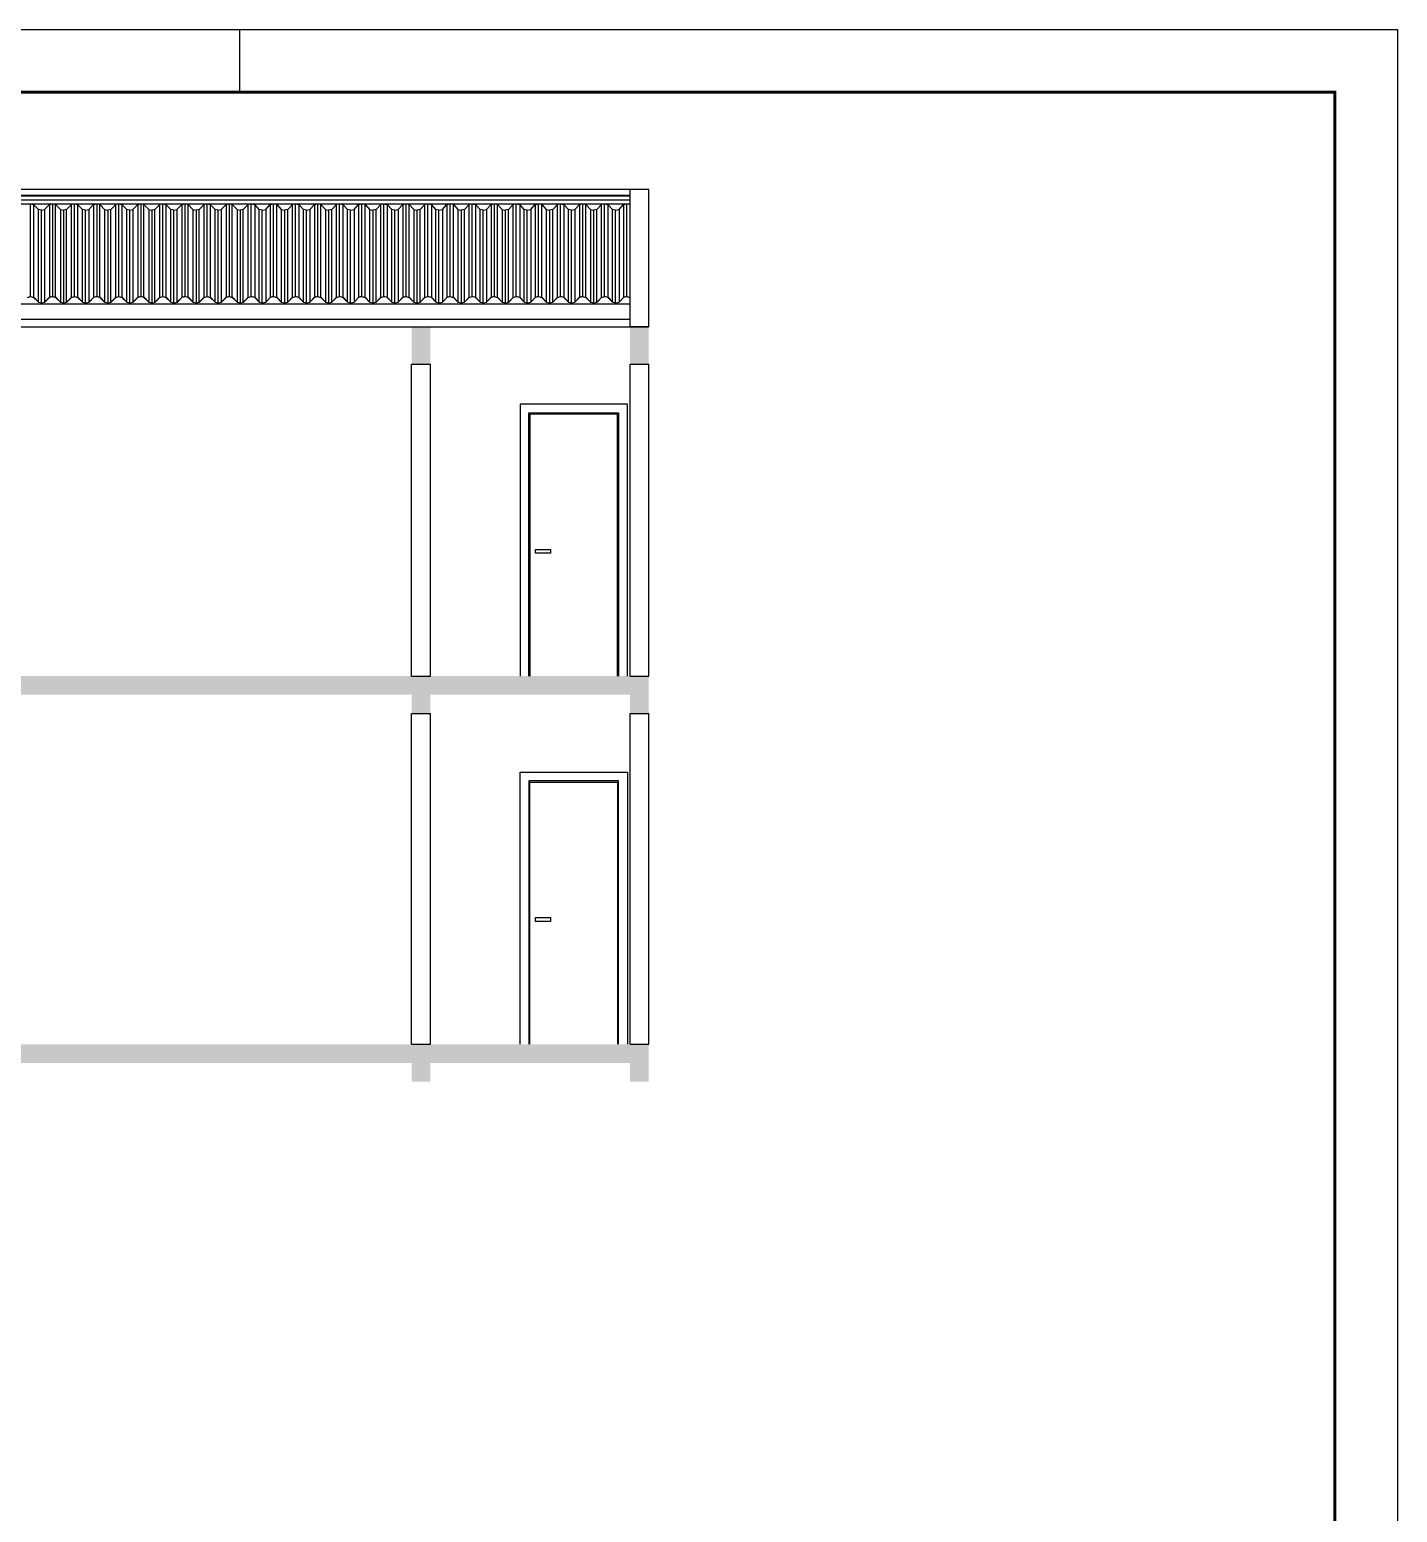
# Model space of a CAD drawing. Extents: x 241 to 398, y 106 to 179.
# Drawn here: x 307.83 to 318.79, y 154.57 to 166.46 of the extents above; entities that cross this region are included whole.
import ezdxf

# ---------------------------------------------------------------- set-up
doc = ezdxf.new("R2010")
doc.units = 0
doc.layers.get('0').update_dxf_attribs({"linetype": 'CONTINUOUS'})
for name, color, linetype in [('ESTRUT', 8, 'CONTINUOUS'), ('LINVISTA', 8, 'CONTINUOUS'), ('MOBIL', 8, 'CONTINUOUS'), ('PAREDE', 5, 'CONTINUOUS')]:
    doc.layers.add(name, color=color, linetype=linetype)

msp = doc.modelspace()

# ---------------------------------------------------------------- linework, layer by layer
for p, q in [((281.1725, 166.4554), (318.7857, 166.4554)), ((309.5074, 166.4554), (309.5074, 165.9554)), ((318.7857, 166.4554), (318.7857, 142.526))]:
    msp.add_line(p, q)
at = {"const_width": 0.0236}
msp.add_lwpolyline([(281.6725, 165.9554), (318.2857, 165.9554), (318.2857, 143.026), (281.6725, 143.026)], close=True, dxfattribs=at)
at = {"layer": 'ESTRUT'}
msp.add_lwpolyline([(285.13, 164.1358), (312.6364, 164.1358), (312.6364, 164.2567), (282.9364, 164.2567), (282.9364, 164.1358), (285.13, 164.1358)], dxfattribs=at)
for points in [[(310.8864, 164.0748), (311.0364, 163.7748), (311.0364, 164.0748)], [(310.8864, 163.7748), (311.0364, 163.7748), (310.8864, 164.0748)], [(312.6364, 164.0748), (312.7864, 163.7748), (312.7864, 164.0748)], [(312.6364, 163.7748), (312.7864, 163.7748), (312.6364, 164.0748)], [(282.9364, 161.1248), (312.6364, 161.2748), (282.9364, 161.2748)], [(309.5886, 161.1248), (312.6364, 161.2748), (282.9364, 161.1248)], [(309.5886, 161.1248), (312.6364, 161.1248), (312.6364, 161.2748)], [(310.8864, 161.2748), (311.0364, 160.9748), (311.0364, 161.2748)], [(310.8864, 160.9748), (311.0364, 160.9748), (310.8864, 161.2748)], [(312.6364, 161.2748), (312.7864, 160.9748), (312.7864, 161.2748)], [(312.6364, 160.9748), (312.7864, 160.9748), (312.6364, 161.2748)], [(309.5886, 158.1748), (312.6364, 158.3248), (282.9364, 158.1748)], [(282.9364, 158.1748), (312.6364, 158.3248), (282.9364, 158.3248)], [(309.5886, 158.1748), (312.6364, 158.1748), (312.6364, 158.3248)], [(310.8864, 158.3248), (311.0364, 158.0248), (311.0364, 158.3248)], [(310.8864, 158.0248), (311.0364, 158.0248), (310.8864, 158.3248)], [(312.6364, 158.3248), (312.7864, 158.0248), (312.7864, 158.3248)], [(312.6364, 158.0248), (312.7864, 158.0248), (312.6364, 158.3248)]]:
    msp.add_solid(points, dxfattribs=at)
at = {"layer": 'LINVISTA'}
for p, q in [((312.7835, 165.1741), (282.7846, 165.1741)), ((282.9341, 165.1303), (312.634, 165.1303)), ((312.634, 165.1202), (282.9341, 165.1202)), ((282.9341, 165.0927), (312.634, 165.0927)), ((312.634, 165.0561), (282.9341, 165.0561)), ((307.8315, 164.3167), (307.8315, 165.0561)), ((307.8437, 165.0561), (307.8559, 165.053)), ((307.8955, 165.0154), (307.8559, 165.053)), ((307.8559, 165.053), (307.8559, 164.3096)), ((307.9443, 165.0154), (307.984, 165.053)), ((307.984, 165.053), (307.9962, 165.0561)), ((307.984, 165.053), (307.984, 164.3096)), ((308.0084, 165.0561), (308.0084, 164.3167)), ((308.0328, 165.053), (308.0206, 165.0561)), ((308.0328, 165.053), (308.0725, 165.0154)), ((308.0328, 164.3096), (308.0328, 165.053)), ((308.161, 165.053), (308.1213, 165.0154)), ((308.1732, 165.0561), (308.161, 165.053)), ((308.161, 164.3096), (308.161, 165.053)), ((308.1854, 164.3167), (308.1854, 165.0561)), ((308.1976, 165.0561), (308.2098, 165.053)), ((308.2495, 165.0154), (308.2098, 165.053)), ((308.2098, 165.053), (308.2098, 164.3096)), ((308.2983, 165.0154), (308.3379, 165.053)), ((308.3379, 165.053), (308.3502, 165.0561)), ((308.3379, 165.053), (308.3379, 164.3096)), ((308.3624, 165.0561), (308.3624, 164.3167)), ((308.3868, 165.053), (308.3746, 165.0561)), ((308.3868, 165.053), (308.4264, 165.0154)), ((308.3868, 164.3096), (308.3868, 165.053)), ((308.5149, 165.053), (308.4752, 165.0154)), ((308.5271, 165.0561), (308.5149, 165.053)), ((308.5149, 164.3096), (308.5149, 165.053)), ((308.5393, 164.3167), (308.5393, 165.0561)), ((308.5515, 165.0561), (308.5637, 165.053)), ((308.6034, 165.0154), (308.5637, 165.053)), ((308.5637, 165.053), (308.5637, 164.3096)), ((308.6522, 165.0154), (308.6919, 165.053)), ((308.6919, 165.053), (308.7041, 165.0561)), ((308.6919, 165.053), (308.6919, 164.3096)), ((308.7163, 165.0561), (308.7163, 164.3167)), ((308.7407, 165.053), (308.7285, 165.0561)), ((308.7407, 165.053), (308.7804, 165.0154)), ((308.7407, 164.3096), (308.7407, 165.053)), ((308.8688, 165.053), (308.8292, 165.0154)), ((308.881, 165.0561), (308.8688, 165.053)), ((308.8688, 164.3096), (308.8688, 165.053)), ((308.8933, 164.3167), (308.8933, 165.0561)), ((308.9055, 165.0561), (308.9177, 165.053)), ((308.9573, 165.0154), (308.9177, 165.053)), ((308.9177, 165.053), (308.9177, 164.3096)), ((309.0061, 165.0154), (309.0458, 165.053)), ((309.0458, 165.053), (309.058, 165.0561)), ((309.0458, 165.053), (309.0458, 164.3096)), ((309.0702, 165.0561), (309.0702, 164.3167)), ((309.0946, 165.053), (309.0824, 165.0561)), ((309.0946, 165.053), (309.1343, 165.0154)), ((309.0946, 164.3096), (309.0946, 165.053)), ((309.2228, 165.053), (309.1831, 165.0154)), ((309.235, 165.0561), (309.2228, 165.053)), ((309.2228, 164.3096), (309.2228, 165.053)), ((309.2472, 164.3167), (309.2472, 165.0561)), ((309.2594, 165.0561), (309.2716, 165.053)), ((309.3113, 165.0154), (309.2716, 165.053)), ((309.2716, 165.053), (309.2716, 164.3096)), ((309.3601, 165.0154), (309.3997, 165.053)), ((309.3997, 165.053), (309.4119, 165.0561)), ((309.3997, 165.053), (309.3997, 164.3096)), ((309.4242, 165.0561), (309.4242, 164.3167)), ((309.4486, 165.053), (309.4364, 165.0561)), ((309.4486, 165.053), (309.4882, 165.0154)), ((309.4486, 164.3096), (309.4486, 165.053)), ((309.5767, 165.053), (309.537, 165.0154)), ((309.5889, 165.0561), (309.5767, 165.053)), ((309.5767, 164.3096), (309.5767, 165.053)), ((309.6011, 164.3167), (309.6011, 165.0561)), ((309.6133, 165.0561), (309.6286, 165.053)), ((309.6652, 165.0154), (309.6286, 165.053)), ((309.6286, 165.053), (309.6286, 164.3096)), ((309.7171, 165.0154), (309.7537, 165.053)), ((309.7537, 165.053), (309.7659, 165.0561)), ((309.7537, 165.053), (309.7537, 164.3096)), ((309.7781, 165.0561), (309.7781, 164.3167)), ((309.8055, 165.053), (309.7903, 165.0561)), ((309.8055, 165.053), (309.8422, 165.0154)), ((309.8055, 164.3096), (309.8055, 165.053)), ((309.9306, 165.053), (309.894, 165.0154)), ((309.9428, 165.0561), (309.9306, 165.053)), ((309.9306, 164.3096), (309.9306, 165.053)), ((309.9551, 164.3167), (309.9551, 165.0561)), ((309.9673, 165.0561), (309.9825, 165.053)), ((310.0191, 165.0154), (309.9825, 165.053)), ((309.9825, 165.053), (309.9825, 164.3096)), ((310.071, 165.0154), (310.1076, 165.053)), ((310.1076, 165.053), (310.1198, 165.0561)), ((310.1076, 165.053), (310.1076, 164.3096)), ((310.132, 165.0561), (310.132, 164.3167)), ((310.1595, 165.053), (310.1442, 165.0561)), ((310.1595, 165.053), (310.1961, 165.0154)), ((310.1595, 164.3096), (310.1595, 165.053)), ((310.2846, 165.053), (310.248, 165.0154)), ((310.2968, 165.0561), (310.2846, 165.053)), ((310.2846, 164.3096), (310.2846, 165.053)), ((310.309, 164.3167), (310.309, 165.0561)), ((310.3212, 165.0561), (310.3364, 165.053)), ((310.3731, 165.0154), (310.3364, 165.053)), ((310.3364, 165.053), (310.3364, 164.3096)), ((310.4249, 165.0154), (310.4615, 165.053)), ((310.4615, 165.053), (310.4737, 165.0561)), ((310.4615, 165.053), (310.4615, 164.3096)), ((310.4859, 165.0561), (310.4859, 164.3167)), ((310.5134, 165.053), (310.4982, 165.0561)), ((310.5134, 165.053), (310.55, 165.0154)), ((310.5134, 164.3096), (310.5134, 165.053)), ((310.6385, 165.053), (310.6019, 165.0154)), ((310.6507, 165.0561), (310.6385, 165.053)), ((310.6385, 164.3096), (310.6385, 165.053)), ((310.6629, 164.3167), (310.6629, 165.0561)), ((310.6751, 165.0561), (310.6904, 165.053)), ((310.727, 165.0154), (310.6904, 165.053)), ((310.6904, 165.053), (310.6904, 164.3096)), ((310.7789, 165.0154), (310.8155, 165.053)), ((310.8155, 165.053), (310.8277, 165.0561)), ((310.8155, 165.053), (310.8155, 164.3096)), ((310.8399, 165.0561), (310.8399, 164.3167)), ((310.8673, 165.053), (310.8521, 165.0561)), ((310.8673, 165.053), (310.904, 165.0154)), ((310.8673, 164.3096), (310.8673, 165.053)), ((310.9924, 165.053), (310.9558, 165.0154)), ((311.0046, 165.0561), (310.9924, 165.053)), ((310.9924, 164.3096), (310.9924, 165.053)), ((311.0168, 164.3167), (311.0168, 165.0561)), ((311.0291, 165.0561), (311.0443, 165.053)), ((311.0809, 165.0154), (311.0443, 165.053)), ((311.0443, 165.053), (311.0443, 164.3096)), ((311.1328, 165.0154), (311.1694, 165.053)), ((311.1694, 165.053), (311.1816, 165.0561)), ((311.1694, 165.053), (311.1694, 164.3096)), ((311.1938, 165.0561), (311.1938, 164.3167)), ((311.2213, 165.053), (311.206, 165.0561)), ((311.2213, 165.053), (311.2579, 165.0154)), ((311.2213, 164.3096), (311.2213, 165.053)), ((311.3464, 165.053), (311.3098, 165.0154)), ((311.3586, 165.0561), (311.3464, 165.053)), ((311.3464, 164.3096), (311.3464, 165.053)), ((311.3708, 164.3167), (311.3708, 165.0561)), ((311.383, 165.0561), (311.3982, 165.053)), ((311.4349, 165.0154), (311.3982, 165.053)), ((311.3982, 165.053), (311.3982, 164.3096)), ((311.4867, 165.0154), (311.5233, 165.053)), ((311.5233, 165.053), (311.5355, 165.0561)), ((311.5233, 165.053), (311.5233, 164.3096)), ((311.5477, 165.0561), (311.5477, 164.3167)), ((311.5752, 165.053), (311.56, 165.0561)), ((311.5752, 165.053), (311.6118, 165.0154)), ((311.5752, 164.3096), (311.5752, 165.053)), ((311.7003, 165.053), (311.6637, 165.0154)), ((311.7125, 165.0561), (311.7003, 165.053)), ((311.7003, 164.3096), (311.7003, 165.053)), ((311.7247, 164.3167), (311.7247, 165.0561)), ((311.7369, 165.0561), (311.7522, 165.053)), ((311.7888, 165.0154), (311.7522, 165.053)), ((311.7522, 165.053), (311.7522, 164.3096)), ((311.8407, 165.0154), (311.8773, 165.053)), ((311.8773, 165.053), (311.8895, 165.0561)), ((311.8773, 165.053), (311.8773, 164.3096)), ((311.9017, 165.0561), (311.9017, 164.3167)), ((311.9291, 165.053), (311.9139, 165.0561)), ((311.9291, 165.053), (311.9658, 165.0154)), ((311.9291, 164.3096), (311.9291, 165.053)), ((312.0542, 165.053), (312.0176, 165.0154)), ((312.0664, 165.0561), (312.0542, 165.053)), ((312.0542, 164.3096), (312.0542, 165.053)), ((312.0786, 164.3167), (312.0786, 165.0561)), ((312.0908, 165.0561), (312.1061, 165.053)), ((312.1427, 165.0154), (312.1061, 165.053)), ((312.1061, 165.053), (312.1061, 164.3096)), ((312.1946, 165.0154), (312.2312, 165.053)), ((312.2312, 165.053), (312.2434, 165.0561)), ((312.2312, 165.053), (312.2312, 164.3096)), ((312.2556, 165.0561), (312.2556, 164.3167)), ((312.2831, 165.053), (312.2678, 165.0561)), ((312.2831, 165.053), (312.3197, 165.0154)), ((312.2831, 164.3096), (312.2831, 165.053)), ((312.4082, 165.053), (312.3716, 165.0154)), ((312.4204, 165.0561), (312.4082, 165.053)), ((312.4082, 164.3096), (312.4082, 165.053)), ((312.4326, 164.3167), (312.4326, 165.0561)), ((312.4448, 165.0561), (312.46, 165.053)), ((312.4967, 165.0154), (312.46, 165.053)), ((312.46, 165.053), (312.46, 164.3096)), ((312.5485, 165.0154), (312.5851, 165.053)), ((312.5851, 165.053), (312.5973, 165.0561)), ((312.5851, 165.053), (312.5851, 164.3096)), ((312.6095, 165.0561), (312.6095, 164.3167)), ((307.9199, 165.0083), (307.8955, 165.0154)), ((307.8955, 164.2719), (307.8955, 165.0154)), ((307.9199, 165.0083), (307.9443, 165.0154)), ((307.9199, 164.2648), (307.9199, 165.0083)), ((307.9443, 165.0154), (307.9443, 164.2719)), ((308.0725, 165.0154), (308.0969, 165.0083)), ((308.0725, 165.0154), (308.0725, 164.2719)), ((308.1213, 165.0154), (308.0969, 165.0083)), ((308.0969, 165.0083), (308.0969, 164.2648)), ((308.1213, 164.2719), (308.1213, 165.0154)), ((308.2739, 165.0083), (308.2495, 165.0154)), ((308.2495, 164.2719), (308.2495, 165.0154)), ((308.2739, 165.0083), (308.2983, 165.0154)), ((308.2739, 164.2648), (308.2739, 165.0083)), ((308.2983, 165.0154), (308.2983, 164.2719)), ((308.4264, 165.0154), (308.4508, 165.0083)), ((308.4264, 165.0154), (308.4264, 164.2719)), ((308.4752, 165.0154), (308.4508, 165.0083)), ((308.4508, 165.0083), (308.4508, 164.2648)), ((308.4752, 164.2719), (308.4752, 165.0154)), ((308.6278, 165.0083), (308.6034, 165.0154)), ((308.6034, 164.2719), (308.6034, 165.0154)), ((308.6278, 165.0083), (308.6522, 165.0154)), ((308.6278, 164.2648), (308.6278, 165.0083)), ((308.6522, 165.0154), (308.6522, 164.2719)), ((308.7804, 165.0154), (308.8048, 165.0083)), ((308.7804, 165.0154), (308.7804, 164.2719)), ((308.8292, 165.0154), (308.8048, 165.0083)), ((308.8048, 165.0083), (308.8048, 164.2648)), ((308.8292, 164.2719), (308.8292, 165.0154)), ((308.9817, 165.0083), (308.9573, 165.0154)), ((308.9573, 164.2719), (308.9573, 165.0154)), ((308.9817, 165.0083), (309.0061, 165.0154)), ((308.9817, 164.2648), (308.9817, 165.0083)), ((309.0061, 165.0154), (309.0061, 164.2719)), ((309.1343, 165.0154), (309.1587, 165.0083)), ((309.1343, 165.0154), (309.1343, 164.2719)), ((309.1831, 165.0154), (309.1587, 165.0083)), ((309.1587, 165.0083), (309.1587, 164.2648)), ((309.1831, 164.2719), (309.1831, 165.0154)), ((309.3357, 165.0083), (309.3113, 165.0154)), ((309.3113, 164.2719), (309.3113, 165.0154)), ((309.3357, 165.0083), (309.3601, 165.0154)), ((309.3357, 164.2648), (309.3357, 165.0083)), ((309.3601, 165.0154), (309.3601, 164.2719)), ((309.4882, 165.0154), (309.5126, 165.0083)), ((309.4882, 165.0154), (309.4882, 164.2719)), ((309.537, 165.0154), (309.5126, 165.0083)), ((309.5126, 165.0083), (309.5126, 164.2648)), ((309.537, 164.2719), (309.537, 165.0154)), ((309.6896, 165.0083), (309.6652, 165.0154)), ((309.6652, 164.2719), (309.6652, 165.0154)), ((309.6896, 165.0083), (309.7171, 165.0154)), ((309.6896, 164.2648), (309.6896, 165.0083)), ((309.7171, 165.0154), (309.7171, 164.2719)), ((309.8422, 165.0154), (309.8666, 165.0083)), ((309.8422, 165.0154), (309.8422, 164.2719)), ((309.894, 165.0154), (309.8666, 165.0083)), ((309.8666, 165.0083), (309.8666, 164.2648)), ((309.894, 164.2719), (309.894, 165.0154)), ((310.0435, 165.0083), (310.0191, 165.0154)), ((310.0191, 164.2719), (310.0191, 165.0154)), ((310.0435, 165.0083), (310.071, 165.0154)), ((310.0435, 164.2648), (310.0435, 165.0083)), ((310.071, 165.0154), (310.071, 164.2719)), ((310.1961, 165.0154), (310.2205, 165.0083)), ((310.1961, 165.0154), (310.1961, 164.2719)), ((310.248, 165.0154), (310.2205, 165.0083)), ((310.2205, 165.0083), (310.2205, 164.2648)), ((310.248, 164.2719), (310.248, 165.0154)), ((310.3975, 165.0083), (310.3731, 165.0154)), ((310.3731, 164.2719), (310.3731, 165.0154)), ((310.3975, 165.0083), (310.4249, 165.0154)), ((310.3975, 164.2648), (310.3975, 165.0083)), ((310.4249, 165.0154), (310.4249, 164.2719)), ((310.55, 165.0154), (310.5744, 165.0083)), ((310.55, 165.0154), (310.55, 164.2719)), ((310.6019, 165.0154), (310.5744, 165.0083)), ((310.5744, 165.0083), (310.5744, 164.2648)), ((310.6019, 164.2719), (310.6019, 165.0154)), ((310.7514, 165.0083), (310.727, 165.0154)), ((310.727, 164.2719), (310.727, 165.0154)), ((310.7514, 165.0083), (310.7789, 165.0154)), ((310.7514, 164.2648), (310.7514, 165.0083)), ((310.7789, 165.0154), (310.7789, 164.2719)), ((310.904, 165.0154), (310.9284, 165.0083)), ((310.904, 165.0154), (310.904, 164.2719)), ((310.9558, 165.0154), (310.9284, 165.0083)), ((310.9284, 165.0083), (310.9284, 164.2648)), ((310.9558, 164.2719), (310.9558, 165.0154)), ((311.1053, 165.0083), (311.0809, 165.0154)), ((311.0809, 164.2719), (311.0809, 165.0154)), ((311.1053, 165.0083), (311.1328, 165.0154)), ((311.1053, 164.2648), (311.1053, 165.0083)), ((311.1328, 165.0154), (311.1328, 164.2719)), ((311.2579, 165.0154), (311.2823, 165.0083)), ((311.2579, 165.0154), (311.2579, 164.2719)), ((311.3098, 165.0154), (311.2823, 165.0083)), ((311.2823, 165.0083), (311.2823, 164.2648)), ((311.3098, 164.2719), (311.3098, 165.0154)), ((311.4593, 165.0083), (311.4349, 165.0154)), ((311.4349, 164.2719), (311.4349, 165.0154)), ((311.4593, 165.0083), (311.4867, 165.0154)), ((311.4593, 164.2648), (311.4593, 165.0083)), ((311.4867, 165.0154), (311.4867, 164.2719)), ((311.6118, 165.0154), (311.6362, 165.0083)), ((311.6118, 165.0154), (311.6118, 164.2719)), ((311.6637, 165.0154), (311.6362, 165.0083)), ((311.6362, 165.0083), (311.6362, 164.2648)), ((311.6637, 164.2719), (311.6637, 165.0154)), ((311.8132, 165.0083), (311.7888, 165.0154)), ((311.7888, 164.2719), (311.7888, 165.0154)), ((311.8132, 165.0083), (311.8407, 165.0154)), ((311.8132, 164.2648), (311.8132, 165.0083)), ((311.8407, 165.0154), (311.8407, 164.2719)), ((311.9658, 165.0154), (311.9902, 165.0083)), ((311.9658, 165.0154), (311.9658, 164.2719)), ((312.0176, 165.0154), (311.9902, 165.0083)), ((311.9902, 165.0083), (311.9902, 164.2648)), ((312.0176, 164.2719), (312.0176, 165.0154)), ((312.1671, 165.0083), (312.1427, 165.0154)), ((312.1427, 164.2719), (312.1427, 165.0154)), ((312.1671, 165.0083), (312.1946, 165.0154)), ((312.1671, 164.2648), (312.1671, 165.0083)), ((312.1946, 165.0154), (312.1946, 164.2719)), ((312.3197, 165.0154), (312.3441, 165.0083)), ((312.3197, 165.0154), (312.3197, 164.2719)), ((312.3716, 165.0154), (312.3441, 165.0083)), ((312.3441, 165.0083), (312.3441, 164.2648)), ((312.3716, 164.2719), (312.3716, 165.0154)), ((312.5211, 165.0083), (312.4967, 165.0154)), ((312.4967, 164.2719), (312.4967, 165.0154)), ((312.5211, 165.0083), (312.5485, 165.0154)), ((312.5211, 164.2648), (312.5211, 165.0083)), ((312.5485, 165.0154), (312.5485, 164.2719)), ((307.807, 164.3096), (307.8315, 164.3167)), ((307.8315, 164.3167), (307.8559, 164.3096)), ((307.8559, 164.3096), (307.8955, 164.2719)), ((307.984, 164.3096), (307.9443, 164.2719)), ((308.0084, 164.3167), (307.984, 164.3096)), ((308.0084, 164.3167), (308.0328, 164.3096)), ((308.0725, 164.2719), (308.0328, 164.3096)), ((308.1213, 164.2719), (308.161, 164.3096)), ((308.161, 164.3096), (308.1854, 164.3167)), ((308.1854, 164.3167), (308.2098, 164.3096)), ((308.2098, 164.3096), (308.2495, 164.2719)), ((308.3379, 164.3096), (308.2983, 164.2719)), ((308.3624, 164.3167), (308.3379, 164.3096)), ((308.3868, 164.3096), (308.3624, 164.3167)), ((308.4264, 164.2719), (308.3868, 164.3096)), ((308.4752, 164.2719), (308.5149, 164.3096)), ((308.5149, 164.3096), (308.5393, 164.3167)), ((308.5393, 164.3167), (308.5637, 164.3096)), ((308.5637, 164.3096), (308.6034, 164.2719)), ((308.6919, 164.3096), (308.6522, 164.2719)), ((308.7163, 164.3167), (308.6919, 164.3096)), ((308.7407, 164.3096), (308.7163, 164.3167)), ((308.7804, 164.2719), (308.7407, 164.3096)), ((308.8292, 164.2719), (308.8688, 164.3096)), ((308.8688, 164.3096), (308.8933, 164.3167)), ((308.8933, 164.3167), (308.9177, 164.3096)), ((308.9177, 164.3096), (308.9573, 164.2719)), ((309.0458, 164.3096), (309.0061, 164.2719)), ((309.0702, 164.3167), (309.0458, 164.3096)), ((309.0946, 164.3096), (309.0702, 164.3167)), ((309.1343, 164.2719), (309.0946, 164.3096)), ((309.1831, 164.2719), (309.2228, 164.3096)), ((309.2228, 164.3096), (309.2472, 164.3167)), ((309.2472, 164.3167), (309.2716, 164.3096)), ((309.2716, 164.3096), (309.3113, 164.2719)), ((309.3997, 164.3096), (309.3601, 164.2719)), ((309.4242, 164.3167), (309.3997, 164.3096)), ((309.4242, 164.3167), (309.4486, 164.3096)), ((309.4882, 164.2719), (309.4486, 164.3096)), ((309.537, 164.2719), (309.5767, 164.3096)), ((309.5767, 164.3096), (309.6011, 164.3167)), ((309.6286, 164.3096), (309.6011, 164.3167)), ((309.6286, 164.3096), (309.6652, 164.2719)), ((309.7537, 164.3096), (309.7171, 164.2719)), ((309.7781, 164.3167), (309.7537, 164.3096)), ((309.7781, 164.3167), (309.8055, 164.3096)), ((309.8422, 164.2719), (309.8055, 164.3096)), ((309.894, 164.2719), (309.9306, 164.3096)), ((309.9306, 164.3096), (309.9551, 164.3167)), ((309.9825, 164.3096), (309.9551, 164.3167)), ((309.9825, 164.3096), (310.0191, 164.2719)), ((310.1076, 164.3096), (310.071, 164.2719)), ((310.132, 164.3167), (310.1076, 164.3096)), ((310.132, 164.3167), (310.1595, 164.3096)), ((310.1961, 164.2719), (310.1595, 164.3096)), ((310.248, 164.2719), (310.2846, 164.3096)), ((310.2846, 164.3096), (310.309, 164.3167)), ((310.3364, 164.3096), (310.309, 164.3167)), ((310.3364, 164.3096), (310.3731, 164.2719)), ((310.4615, 164.3096), (310.4249, 164.2719)), ((310.4859, 164.3167), (310.4615, 164.3096)), ((310.4859, 164.3167), (310.5134, 164.3096)), ((310.55, 164.2719), (310.5134, 164.3096)), ((310.6019, 164.2719), (310.6385, 164.3096)), ((310.6385, 164.3096), (310.6629, 164.3167)), ((310.6904, 164.3096), (310.6629, 164.3167)), ((310.6904, 164.3096), (310.727, 164.2719)), ((310.8155, 164.3096), (310.7789, 164.2719)), ((310.8399, 164.3167), (310.8155, 164.3096)), ((310.8399, 164.3167), (310.8673, 164.3096)), ((310.904, 164.2719), (310.8673, 164.3096)), ((310.9558, 164.2719), (310.9924, 164.3096)), ((310.9924, 164.3096), (311.0168, 164.3167)), ((311.0443, 164.3096), (311.0168, 164.3167)), ((311.0443, 164.3096), (311.0809, 164.2719)), ((311.1694, 164.3096), (311.1328, 164.2719)), ((311.1938, 164.3167), (311.1694, 164.3096)), ((311.1938, 164.3167), (311.2213, 164.3096)), ((311.2579, 164.2719), (311.2213, 164.3096)), ((311.3098, 164.2719), (311.3464, 164.3096)), ((311.3464, 164.3096), (311.3708, 164.3167)), ((311.3982, 164.3096), (311.3708, 164.3167)), ((311.3982, 164.3096), (311.4349, 164.2719)), ((311.5233, 164.3096), (311.4867, 164.2719)), ((311.5477, 164.3167), (311.5233, 164.3096)), ((311.5477, 164.3167), (311.5752, 164.3096)), ((311.6118, 164.2719), (311.5752, 164.3096)), ((311.6637, 164.2719), (311.7003, 164.3096)), ((311.7003, 164.3096), (311.7247, 164.3167)), ((311.7522, 164.3096), (311.7247, 164.3167)), ((311.7522, 164.3096), (311.7888, 164.2719)), ((311.8773, 164.3096), (311.8407, 164.2719)), ((311.9017, 164.3167), (311.8773, 164.3096)), ((311.9017, 164.3167), (311.9291, 164.3096)), ((311.9658, 164.2719), (311.9291, 164.3096)), ((312.0176, 164.2719), (312.0542, 164.3096)), ((312.0542, 164.3096), (312.0786, 164.3167)), ((312.1061, 164.3096), (312.0786, 164.3167)), ((312.1061, 164.3096), (312.1427, 164.2719)), ((312.2312, 164.3096), (312.1946, 164.2719)), ((312.2556, 164.3167), (312.2312, 164.3096)), ((312.2556, 164.3167), (312.2831, 164.3096)), ((312.3197, 164.2719), (312.2831, 164.3096)), ((312.3716, 164.2719), (312.4082, 164.3096)), ((312.4082, 164.3096), (312.4326, 164.3167)), ((312.46, 164.3096), (312.4326, 164.3167)), ((312.46, 164.3096), (312.4967, 164.2719)), ((312.5851, 164.3096), (312.5485, 164.2719)), ((312.6095, 164.3167), (312.5851, 164.3096)), ((312.6095, 164.3167), (312.637, 164.3096)), ((282.7846, 164.0746), (312.7835, 164.0746)), ((311.7552, 163.4547), (311.7552, 161.2742)), ((312.6156, 163.4547), (311.7552, 163.4547)), ((312.6156, 161.2742), (312.6156, 163.4547)), ((311.8254, 163.3846), (312.5455, 163.3846)), ((311.8254, 161.2742), (311.8254, 163.3846)), ((312.5363, 163.3744), (311.8346, 163.3744)), ((311.8346, 163.3744), (311.8346, 161.2742)), ((312.5363, 161.2742), (312.5363, 163.3744)), ((312.5455, 163.3846), (312.5455, 161.2742)), ((311.8803, 162.2587), (311.8803, 162.2892)), ((311.8803, 162.2892), (311.9993, 162.2892)), ((311.9993, 162.2597), (311.8803, 162.2597)), ((311.9993, 162.2892), (311.9993, 162.2597)), ((311.7552, 158.3247), (311.7552, 160.5043)), ((311.7552, 160.5043), (312.6156, 160.5043)), ((311.8254, 160.4341), (311.8254, 158.3247)), ((312.5455, 160.4341), (311.8254, 160.4341)), ((311.8346, 160.4239), (312.5363, 160.4239)), ((311.8346, 158.3247), (311.8346, 160.4239)), ((312.5363, 160.4239), (312.5363, 158.3247)), ((312.5455, 158.3247), (312.5455, 160.4341)), ((312.6156, 160.5043), (312.6156, 158.3247)), ((311.8803, 159.3082), (311.8803, 159.3398)), ((311.8803, 159.3398), (311.9993, 159.3398)), ((311.9993, 159.3092), (311.8803, 159.3092)), ((311.9993, 159.3398), (311.9993, 159.3092))]:
    msp.add_line(p, q, dxfattribs=at)
at = {"layer": 'MOBIL'}
msp.add_lwpolyline([(307.8075, 164.3103), (307.833, 164.3172), (307.8586, 164.3103), (307.896, 164.2727), (307.9215, 164.2658), (307.9471, 164.2727), (307.9845, 164.3103), (308.01, 164.3172), (308.0356, 164.3103), (308.073, 164.2727), (308.0985, 164.2658), (308.1241, 164.2727), (308.1615, 164.3103), (308.187, 164.3172), (308.2126, 164.3103), (308.25, 164.2727), (308.2755, 164.2658), (308.3011, 164.2727), (308.3385, 164.3103), (308.364, 164.3172), (308.3896, 164.3103), (308.427, 164.2727), (308.4525, 164.2658), (308.4781, 164.2727), (308.5155, 164.3103), (308.541, 164.3172), (308.5666, 164.3103), (308.604, 164.2727), (308.6295, 164.2658), (308.6551, 164.2727), (308.6925, 164.3103), (308.718, 164.3172), (308.7436, 164.3103), (308.781, 164.2727), (308.8065, 164.2658), (308.8321, 164.2727), (308.8695, 164.3103), (308.895, 164.3172), (308.9206, 164.3103), (308.958, 164.2727), (308.9835, 164.2658), (309.0091, 164.2727), (309.0465, 164.3103), (309.072, 164.3172), (309.0976, 164.3103), (309.135, 164.2727), (309.1605, 164.2658), (309.1861, 164.2727), (309.2235, 164.3103), (309.249, 164.3172), (309.2746, 164.3103), (309.312, 164.2727), (309.3375, 164.2658), (309.3631, 164.2727), (309.4005, 164.3103), (309.426, 164.3172), (309.4516, 164.3103), (309.489, 164.2727), (309.5145, 164.2658), (309.5401, 164.2727), (309.5775, 164.3103), (309.603, 164.3172), (309.6286, 164.3103), (309.666, 164.2727), (309.6915, 164.2658), (309.7171, 164.2727), (309.7545, 164.3103), (309.78, 164.3172), (309.8056, 164.3103), (309.843, 164.2727), (309.8685, 164.2658), (309.8941, 164.2727), (309.9315, 164.3103), (309.957, 164.3172), (309.9826, 164.3103), (310.02, 164.2727), (310.0455, 164.2658), (310.0711, 164.2727), (310.1085, 164.3103), (310.134, 164.3172), (310.1596, 164.3103), (310.197, 164.2727), (310.2225, 164.2658), (310.2481, 164.2727), (310.2855, 164.3103), (310.311, 164.3172), (310.3366, 164.3103), (310.374, 164.2727), (310.3995, 164.2658), (310.4251, 164.2727), (310.4625, 164.3103), (310.488, 164.3172), (310.5136, 164.3103), (310.551, 164.2727), (310.5765, 164.2658), (310.6021, 164.2727), (310.6395, 164.3103), (310.665, 164.3172), (310.6906, 164.3103), (310.728, 164.2727), (310.7535, 164.2658), (310.7791, 164.2727), (310.8165, 164.3103), (310.842, 164.3172), (310.8676, 164.3103), (310.905, 164.2727), (310.9305, 164.2658), (310.9561, 164.2727), (310.9935, 164.3103), (311.019, 164.3172), (311.0446, 164.3103), (311.082, 164.2727), (311.1075, 164.2658), (311.1331, 164.2727), (311.1705, 164.3103), (311.196, 164.3172), (311.2216, 164.3103), (311.259, 164.2727), (311.2845, 164.2658), (311.3101, 164.2727), (311.3475, 164.3103), (311.373, 164.3172), (311.3986, 164.3103), (311.436, 164.2727), (311.4615, 164.2658), (311.4871, 164.2727), (311.5245, 164.3103), (311.55, 164.3172), (311.5756, 164.3103), (311.613, 164.2727), (311.6385, 164.2658), (311.6641, 164.2727), (311.7015, 164.3103), (311.727, 164.3172), (311.7526, 164.3103), (311.79, 164.2727), (311.8155, 164.2658), (311.8411, 164.2727), (311.8785, 164.3103), (311.904, 164.3172), (311.9296, 164.3103), (311.967, 164.2727), (311.9925, 164.2658), (312.0181, 164.2727), (312.0555, 164.3103), (312.081, 164.3172), (312.1066, 164.3103), (312.144, 164.2727), (312.1695, 164.2658), (312.1951, 164.2727), (312.2325, 164.3103), (312.258, 164.3172), (312.2836, 164.3103), (312.321, 164.2727), (312.3465, 164.2658), (312.3721, 164.2727), (312.4095, 164.3103), (312.435, 164.3172), (312.4606, 164.3103), (312.498, 164.2727), (312.5235, 164.2658), (312.5491, 164.2727), (312.5865, 164.3103), (312.612, 164.3172), (312.6376, 164.3103)], dxfattribs=at)
at = {"layer": 'PAREDE'}
for p, q in [((312.6364, 164.0748), (312.6364, 165.1748)), ((312.7864, 165.1748), (312.6364, 165.1748)), ((312.7864, 164.0748), (312.7864, 165.1748)), ((312.7864, 164.0748), (312.6364, 164.0748)), ((310.8864, 161.2748), (310.8864, 163.7748)), ((310.8864, 163.7748), (311.0364, 163.7748)), ((311.0364, 161.2748), (311.0364, 163.7748)), ((312.6364, 161.2748), (312.6364, 163.7748)), ((312.6364, 163.7748), (312.7864, 163.7748)), ((312.7864, 161.2748), (312.7864, 163.7748)), ((310.8864, 161.2748), (311.0364, 161.2748)), ((312.6364, 161.2748), (312.7864, 161.2748)), ((310.8864, 158.3248), (310.8864, 160.9748)), ((310.8864, 160.9748), (311.0364, 160.9748)), ((311.0364, 158.3248), (311.0364, 160.9748)), ((312.6364, 158.3248), (312.6364, 160.9748)), ((312.6364, 160.9748), (312.7864, 160.9748)), ((312.7864, 158.3248), (312.7864, 160.9748)), ((310.8864, 158.3248), (311.0364, 158.3248)), ((312.6364, 158.3248), (312.7864, 158.3248))]:
    msp.add_line(p, q, dxfattribs=at)

doc.saveas('drawing.dxf')
